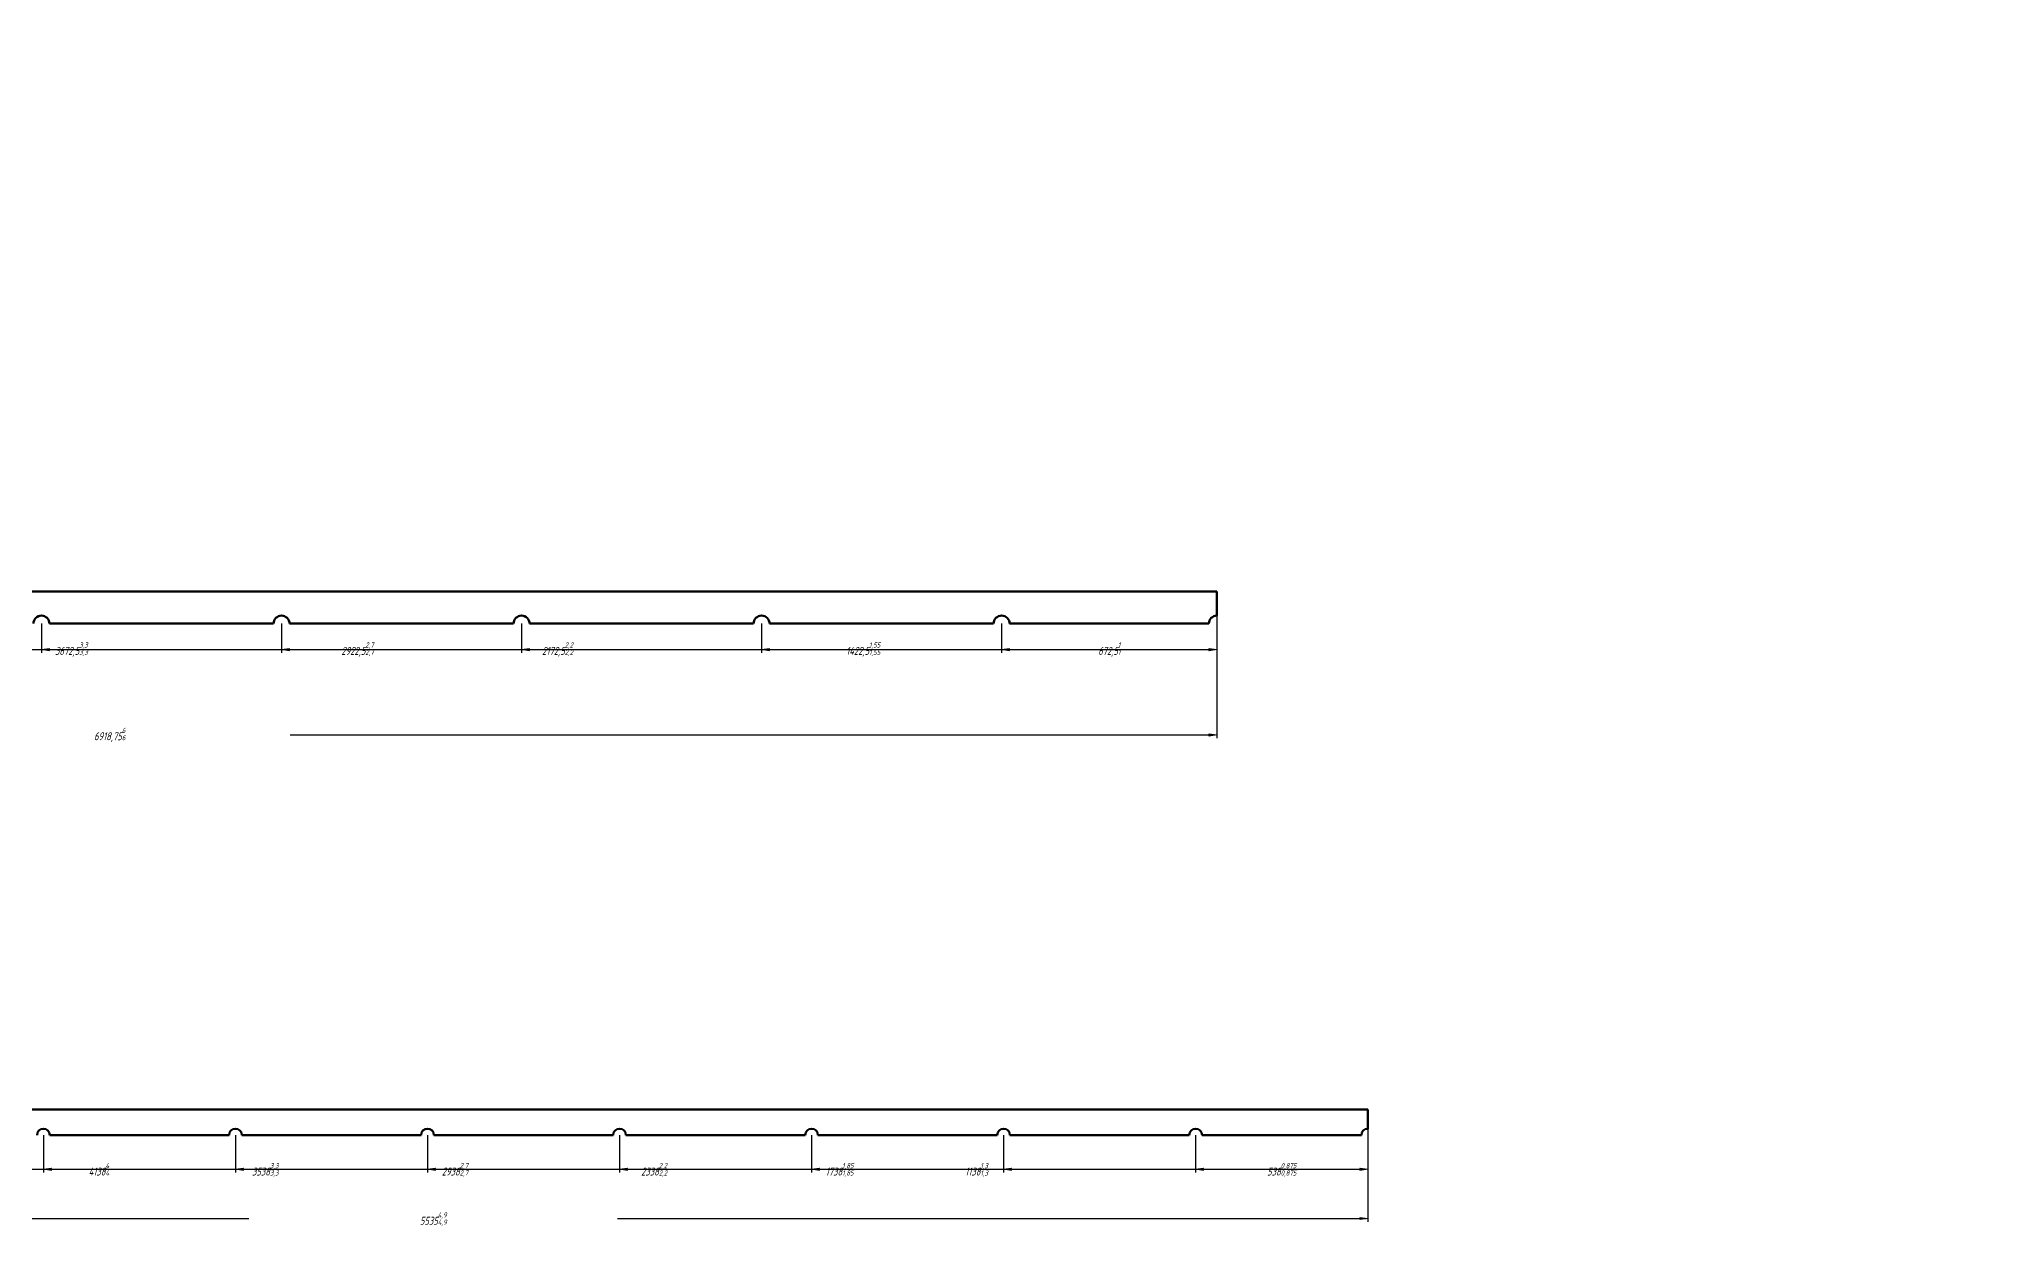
# Model space of a CAD drawing. Header units: millimetres. Extents: x -49 to 3780, y -1510 to 297.
# Drawn here: x 625 to 1852, y -442 to 297 of the extents above; entities that cross this region are included whole.
import ezdxf

# ---------------------------------------------------------------- set-up
doc = ezdxf.new("R2010")
doc.units = ezdxf.units.MM
doc.linetypes.add('K5LT_BASIC', pattern=[0])
doc.linetypes.add('K5LT_THIN', pattern=[0])
doc.layers.add('Системный слой', color=7, linetype='Continuous')
doc.layers.add('Системный слой (1)', color=7, linetype='Continuous', true_color=0x909090)
doc.styles.add('KDIMTEXTSTYLE', font='GOST_AU.SHX', dxfattribs={"width": 0.96, "oblique": 15, "height": 5})
doc.dimstyles.new('KDIMSTYLE (0.20)', dxfattribs={"dimtxt": 5, "dimasz": 1, "dimexe": 2, "dimexo": 0, "dimgap": 1, "dimtad": 1, "dimlfac": 5, "dimtxsty": 'KDIMTEXTSTYLE', "dimsah": 1, "dimcen": 0, "dimdle": 1, "dimadec": 0, "dimazin": 0, "dimtfac": 0.667, "dimtmove": 0, "dimatfit": 3, "dimfxl": 1, "dimtvp": 1, "dimtolj": 1, "dimtzin": 0, "dimarcsym": 0})

# ---------------------------------------------------------------- blocks, each defined once
blk = doc.blocks.new('KDIMARROW_01')
at = {"layer": 'Системный слой'}
blk.add_hatch(color=0, dxfattribs=at).paths.add_polyline_path([(-5, -0.7), (0, 0), (-5, 0.7), (-4.5, 0)])
at = {"layer": 'Системный слой', "color": 0, "linetype": 'K5LT_THIN', "lineweight": 18}
for p, q in [((-4.5, 0), (-5, 0.7)), ((-5, 0.7), (0, 0)), ((0, 0), (-5, -0.7)), ((-5, -0.7), (-4.5, 0))]:
    blk.add_line(p, q, dxfattribs=at)
at = {"layer": 'Системный слой (1)', "color": 0, "linetype": 'K5LT_THIN', "lineweight": 18}
blk.add_line((0, 0), (-1, 0), dxfattribs=at)

msp = doc.modelspace()

# ---------------------------------------------------------------- linework, layer by layer
at = {"layer": 'Системный слой (1)', "color": 5, "linetype": 'K5LT_BASIC', "lineweight": 60, "true_color": 0x0000ff}
for p, q in [((1361.2432, -48.1365), (-22.5068, -48.1365)), ((1361.2432, -49.1365), (1361.2432, -48.1365)), ((1361.2432, -63.1365), (1361.2432, -49.1365)), ((771.7432, -68.1365), (631.7432, -68.1365)), ((921.7432, -68.1365), (781.7432, -68.1365)), ((1071.7432, -68.1365), (931.7432, -68.1365)), ((1221.7432, -68.1365), (1081.7432, -68.1365)), ((1356.2432, -68.1365), (1231.7432, -68.1365)), ((1455.5721, -371.7237), (348.5721, -371.7237)), ((1455.5721, -372.5237), (1455.5721, -371.7237)), ((1455.5721, -383.7237), (1455.5721, -372.5237)), ((743.9721, -387.7237), (631.9721, -387.7237)), ((863.9721, -387.7237), (751.9721, -387.7237)), ((983.9721, -387.7237), (871.9721, -387.7237)), ((1103.9721, -387.7237), (991.9721, -387.7237)), ((1223.9721, -387.7237), (1111.9721, -387.7237)), ((1343.9721, -387.7237), (1231.9721, -387.7237)), ((1451.5721, -387.7237), (1351.9721, -387.7237))]:
    msp.add_line(p, q, dxfattribs=at)
for centre, radius, start in [((626.7432, -68.1365), 5, 0), ((776.7432, -68.1365), 5, 0), ((926.7432, -68.1365), 5, 0), ((1076.7432, -68.1365), 5, 0), ((1226.7432, -68.1365), 5, 0), ((1361.2432, -68.1365), 5, 90), ((627.9721, -387.7237), 4, 0), ((747.9721, -387.7237), 4, 0), ((867.9721, -387.7237), 4, 0), ((987.9721, -387.7237), 4, 0), ((1107.9721, -387.7237), 4, 0), ((1227.9721, -387.7237), 4, 0), ((1347.9721, -387.7237), 4, 0), ((1455.5721, -387.7237), 4, 90)]:
    msp.add_arc(centre, radius, start, 180, dxfattribs=at)

# ---------------------------------------------------------------- dimensions: what is measured, and where the dimension line sits
at = {"layer": 'Системный слой (1)', "color": 7}
for base, p1, p2, location, override in [((1361.2432, -137.6698), (-22.5068, -48.1365), (1361.2432, -48.1365), (669.3682, -137.6698), {"dimexo": 0, "dimpost": '\\H5.0;\\W0.965;\\Q15;<>\\H0.65x;\\S6^6;\\H1.5x;', "dimblk1": 'KDIMARROW_01', "dimblk2": 'KDIMARROW_01', "dimse1": 0, "dimse2": 0, "dimclrt": 7, "dimtolj": 1}), ((1361.2432, -84.3341), (26.7432, -68.1365), (1361.2432, -68.1365), (63.2432, -84.3341), {"dimexo": 0, "dimpost": '\\H5.0;\\W0.965;\\Q15;<>\\H0.65x;\\S6^6;\\H1.5x;', "dimblk1": 'KDIMARROW_01', "dimblk2": 'KDIMARROW_01', "dimse1": 0, "dimse2": 0, "dimclrt": 7, "dimtolj": 1}), ((1361.2432, -84.3341), (176.7432, -68.1365), (1361.2432, -68.1365), (195.8162, -84.3341), {"dimexo": 0, "dimpost": '\\H5.0;\\W0.965;\\Q15;<>\\H0.65x;\\S4,9^4,9;\\H1.5x;', "dimblk1": 'KDIMARROW_01', "dimblk2": 'KDIMARROW_01', "dimse1": 0, "dimse2": 0, "dimclrt": 7, "dimtolj": 1}), ((1361.2432, -84.3341), (326.7432, -68.1365), (1361.2432, -68.1365), (345.2871, -84.3341), {"dimexo": 0, "dimpost": '\\H5.0;\\W0.965;\\Q15;<>\\H0.65x;\\S4,9^4,9;\\H1.5x;', "dimblk1": 'KDIMARROW_01', "dimblk2": 'KDIMARROW_01', "dimse1": 0, "dimse2": 0, "dimclrt": 7, "dimtolj": 1}), ((1361.2432, -84.3341), (476.7432, -68.1365), (1361.2432, -68.1365), (493.898, -84.3341), {"dimexo": 0, "dimpost": '\\H5.0;\\W0.965;\\Q15;<>\\H0.65x;\\S4^4;\\H1.5x;', "dimblk1": 'KDIMARROW_01', "dimblk2": 'KDIMARROW_01', "dimse1": 0, "dimse2": 0, "dimclrt": 7, "dimtolj": 1}), ((1361.2432, -84.3341), (626.7432, -68.1365), (1361.2432, -68.1365), (645.4194, -84.3341), {"dimexo": 0, "dimpost": '\\H5.0;\\W0.965;\\Q15;<>\\H0.65x;\\S3,3^3,3;\\H1.5x;', "dimblk1": 'KDIMARROW_01', "dimblk2": 'KDIMARROW_01', "dimse1": 0, "dimse2": 0, "dimclrt": 7, "dimtolj": 1}), ((1361.2432, -84.3341), (776.7432, -68.1365), (1361.2432, -68.1365), (824.2432, -84.3341), {"dimexo": 0, "dimpost": '\\H5.0;\\W0.965;\\Q15;<>\\H0.65x;\\S2,7^2,7;\\H1.5x;', "dimblk1": 'KDIMARROW_01', "dimblk2": 'KDIMARROW_01', "dimse1": 0, "dimse2": 0, "dimclrt": 7, "dimtolj": 1}), ((1361.2432, -84.3341), (926.7432, -68.1365), (1361.2432, -68.1365), (949.2432, -84.3341), {"dimexo": 0, "dimpost": '\\H5.0;\\W0.965;\\Q15;<>\\H0.65x;\\S2,2^2,2;\\H1.5x;', "dimblk1": 'KDIMARROW_01', "dimblk2": 'KDIMARROW_01', "dimse1": 0, "dimse2": 0, "dimclrt": 7, "dimtolj": 1}), ((1361.2432, -84.3341), (1076.7432, -68.1365), (1361.2432, -68.1365), (1140.2432, -84.3341), {"dimexo": 0, "dimpost": '\\H5.0;\\W0.965;\\Q15;<>\\H0.65x;\\S1,55^1,55;\\H1.5x;', "dimblk1": 'KDIMARROW_01', "dimblk2": 'KDIMARROW_01', "dimse1": 0, "dimse2": 0, "dimclrt": 7, "dimtolj": 1}), ((1361.2432, -84.3341), (1226.7432, -68.1365), (1361.2432, -68.1365), (1293.9932, -84.3341), {"dimexo": 0, "dimpost": '\\H5.0;\\W0.965;\\Q15;<>\\H0.65x;\\S1^1;\\H1.5x;', "dimblk1": 'KDIMARROW_01', "dimblk2": 'KDIMARROW_01', "dimse1": 0, "dimse2": 0, "dimclrt": 7, "dimtolj": 1}), ((1455.5721, -439.8478), (348.5721, -371.7237), (1455.5721, -371.7237), (871.5721, -439.8478), {"dimexo": 0, "dimpost": '\\H5.0;\\W0.965;\\Q15;<>\\H0.65x;\\S4,9^4,9;\\H1.5x;', "dimblk1": 'KDIMARROW_01', "dimblk2": 'KDIMARROW_01', "dimse1": 0, "dimse2": 0, "dimclrt": 7, "dimtolj": 1}), ((1455.5721, -409.0766), (387.9721, -387.7237), (1455.5721, -387.7237), (430.5721, -409.0766), {"dimexo": 0, "dimpost": '\\H5.0;\\W0.965;\\Q15;<>\\H0.65x;\\S4,9^4,9;\\H1.5x;', "dimblk1": 'KDIMARROW_01', "dimblk2": 'KDIMARROW_01', "dimse1": 0, "dimse2": 0, "dimclrt": 7, "dimtolj": 1}), ((1455.5721, -409.0766), (507.9721, -387.7237), (1455.5721, -387.7237), (523.0102, -409.0766), {"dimexo": 0, "dimpost": '\\H5.0;\\W0.965;\\Q15;<>\\H0.65x;\\S4^4;\\H1.5x;', "dimblk1": 'KDIMARROW_01', "dimblk2": 'KDIMARROW_01', "dimse1": 0, "dimse2": 0, "dimclrt": 7, "dimtolj": 1}), ((1455.5721, -409.0766), (627.9721, -387.7237), (1455.5721, -387.7237), (662.5721, -409.0766), {"dimexo": 0, "dimpost": '\\H5.0;\\W0.965;\\Q15;<>\\H0.65x;\\S4^4;\\H1.5x;', "dimblk1": 'KDIMARROW_01', "dimblk2": 'KDIMARROW_01', "dimse1": 0, "dimse2": 0, "dimclrt": 7, "dimtolj": 1}), ((1455.5721, -409.0766), (747.9721, -387.7237), (1455.5721, -387.7237), (766.5721, -409.0766), {"dimexo": 0, "dimpost": '\\H5.0;\\W0.965;\\Q15;<>\\H0.65x;\\S3,3^3,3;\\H1.5x;', "dimblk1": 'KDIMARROW_01', "dimblk2": 'KDIMARROW_01', "dimse1": 0, "dimse2": 0, "dimclrt": 7, "dimtolj": 1}), ((1455.5721, -409.0766), (867.9721, -387.7237), (1455.5721, -387.7237), (885.1269, -409.0766), {"dimexo": 0, "dimpost": '\\H5.0;\\W0.965;\\Q15;<>\\H0.65x;\\S2,7^2,7;\\H1.5x;', "dimblk1": 'KDIMARROW_01', "dimblk2": 'KDIMARROW_01', "dimse1": 0, "dimse2": 0, "dimclrt": 7, "dimtolj": 1}), ((1455.5721, -409.0766), (987.9721, -387.7237), (1455.5721, -387.7237), (1009.5721, -409.0766), {"dimexo": 0, "dimpost": '\\H5.0;\\W0.965;\\Q15;<>\\H0.65x;\\S2,2^2,2;\\H1.5x;', "dimblk1": 'KDIMARROW_01', "dimblk2": 'KDIMARROW_01', "dimse1": 0, "dimse2": 0, "dimclrt": 7, "dimtolj": 1}), ((1455.5721, -409.0766), (1107.9721, -387.7237), (1455.5721, -387.7237), (1125.4576, -409.0766), {"dimexo": 0, "dimpost": '\\H5.0;\\W0.965;\\Q15;<>\\H0.65x;\\S1,85^1,85;\\H1.5x;', "dimblk1": 'KDIMARROW_01', "dimblk2": 'KDIMARROW_01', "dimse1": 0, "dimse2": 0, "dimclrt": 7, "dimtolj": 1}), ((1455.5721, -409.0766), (1227.9721, -387.7237), (1455.5721, -387.7237), (1211.0513, -409.0766), {"dimexo": 0, "dimpost": '\\H5.0;\\W0.965;\\Q15;<>\\H0.65x;\\S1,3^1,3;\\H1.5x;', "dimblk1": 'KDIMARROW_01', "dimblk2": 'KDIMARROW_01', "dimse1": 0, "dimse2": 0, "dimclrt": 7, "dimtolj": 1}), ((1455.5721, -409.0766), (1347.9721, -387.7237), (1455.5721, -387.7237), (1401.7721, -409.0766), {"dimexo": 0, "dimpost": '\\H5.0;\\W0.965;\\Q15;<>\\H0.65x;\\S0,875^0,875;\\H1.5x;', "dimblk1": 'KDIMARROW_01', "dimblk2": 'KDIMARROW_01', "dimse1": 0, "dimse2": 0, "dimclrt": 7, "dimtolj": 1})]:
    msp.add_linear_dim(base=base, p1=p1, p2=p2, location=location, dimstyle='KDIMSTYLE (0.20)', override=override, dxfattribs=at).render()

doc.saveas('drawing.dxf')
